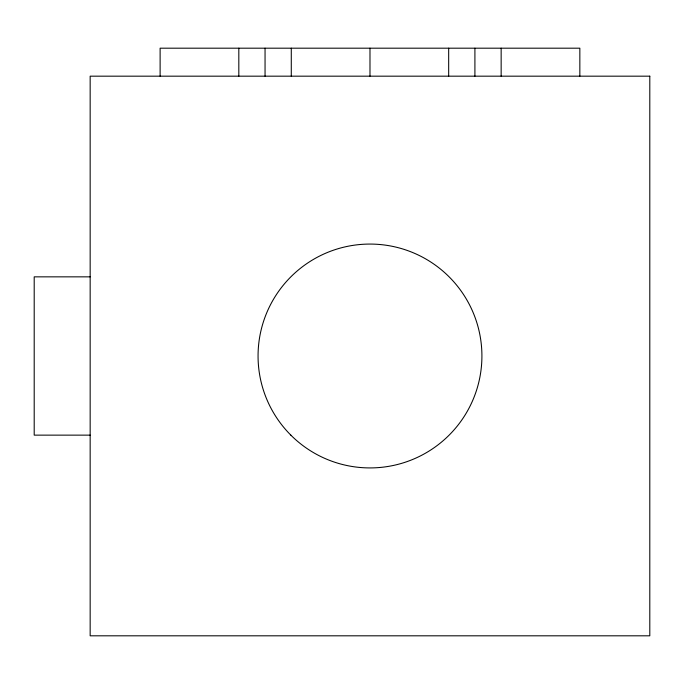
<?xml version="1.0" encoding="UTF-8"?>
<svg xmlns="http://www.w3.org/2000/svg" width="684" height="684" viewBox="0 0 684 684"><rect width="100%" height="100%" fill="white"/><g stroke="black" fill="none" stroke-linecap="round" stroke-linejoin="round"><path stroke-width="1.03" d="M90.16 276.849L34.2 276.849L34.2 435.135L90.16 435.135M579.844 76.172L579.844 48.188L160.116 48.188L160.116 76.172M501.15 48.188L501.15 76.172M474.91 48.188L474.91 76.172M448.678 48.188L448.678 76.172M369.984 48.188L369.984 76.172M291.281 48.188L291.281 76.172M265.05 48.188L265.05 76.172M238.819 48.188L238.819 76.172M649.8 76.172L90.16 76.172L90.16 635.812L649.8 635.812L649.8 76.172M290.837 435.135A111.928 111.928 0 0 0 478.099 384.964A111.928 111.928 0 0 0 341.017 247.882A111.928 111.928 0 0 0 290.837 435.135"/></g></svg>
